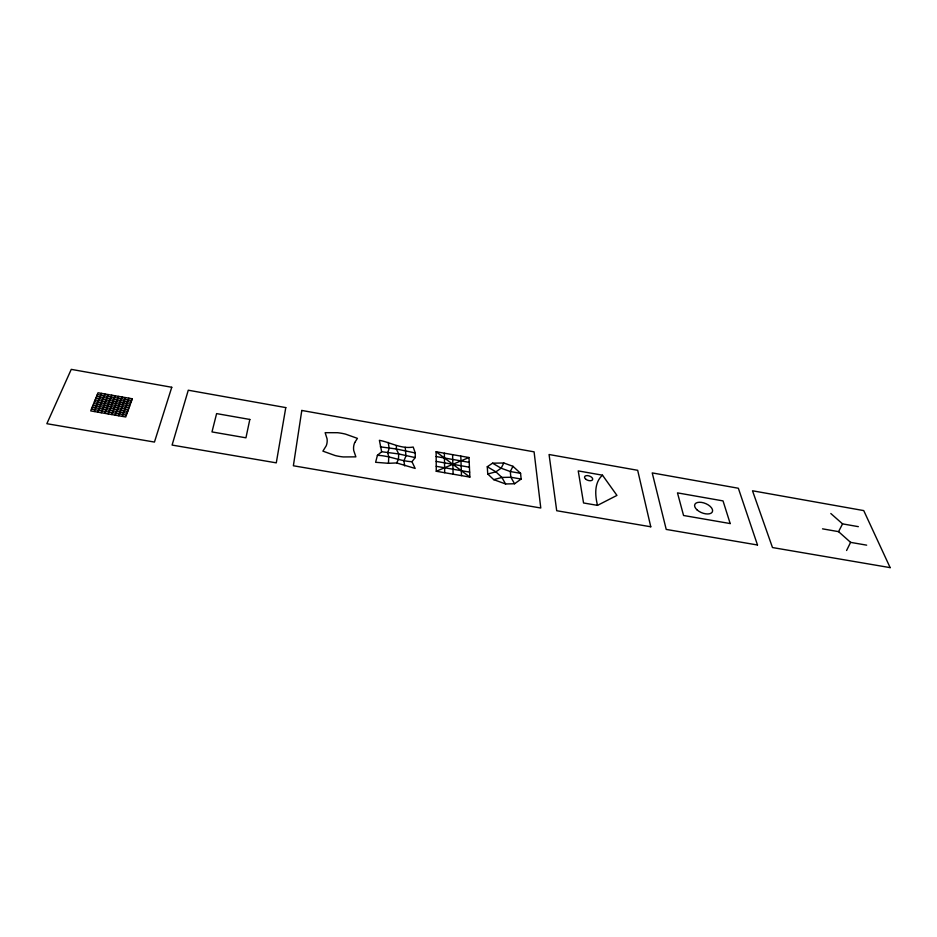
<?xml version="1.0" encoding="UTF-8"?>
<svg xmlns="http://www.w3.org/2000/svg" width="937" height="937" viewBox="0 0 937 937"><rect width="100%" height="100%" fill="white"/><g stroke="black" fill="none" stroke-linecap="round" stroke-linejoin="round"><path stroke-width="1.41" d="M411.964 461.707L415.208 457.584L415.278 452.969L413.194 447.043C401.212 449.21 390.741 442.44 379.391 440.308L381.652 451.728L377.412 455.347L375.62 462.292L388.457 463.311L396.656 462.948L415.161 468.43L411.964 461.707C400.181 461.191 389.312 455.581 377.412 455.347M405.229 447.3L405.955 455.979L403.894 460.945L404.714 465.923M396.421 445.754L396.304 448.987L398.67 453.941L398.494 459.2L396.656 462.948M388.457 463.311L388.75 456.846L387.719 452.794L389.148 448.39L388.269 442.451M122.255 416.379L128.884 398.19M118.765 415.77L125.464 397.581M115.274 415.161L122.044 396.983M111.772 414.552L118.624 396.386M108.27 413.955L115.204 395.777M104.768 413.346L111.772 395.18M101.255 412.737L108.341 394.571M97.741 412.128L104.909 393.973M94.227 411.519L101.477 393.364M846.591 550.487L850.597 542.371L866.666 545.158M512.949 466.298L510.314 471.545L510.829 477.249L514.577 483.75L521.148 479.041L520.574 473.337L512.949 466.298L503.825 462.995L492.557 463.183L487.275 466.743L487.744 473.993L493.729 479.65L505.582 483.96L514.577 483.75M503.825 462.995L501.131 468.207L495.896 471.826L487.744 473.993M822.522 528.843L838.556 531.642L842.562 523.877L858.339 526.653M602.491 475.188C594.023 482.696 595.042 495.404 597.513 505.371L616.944 495.404L602.491 475.188L578.234 470.901L583.552 502.97L597.513 505.371M436.267 471.264L468.992 457.525L469.87 477.085L436.267 471.264L436.115 451.751L468.992 457.525M493.729 479.65L501.881 477.437L510.829 477.249L521.148 479.041M436.232 466.31L469.648 472.119M92.201 407.208L127.081 413.276M91.451 409.059L126.413 415.126M97.319 394.536L131.648 400.567M96.593 396.328L131.004 402.36M436.15 456.542L469.214 462.339M380.328 446.844L396.304 448.987L415.278 452.969M95.879 398.12L130.36 404.163M520.574 473.337L510.314 471.545L501.131 468.207L492.557 463.183M95.141 399.923L129.704 405.967M381.652 451.728L398.67 453.941L415.208 457.584M94.414 401.739L129.06 407.782M436.197 461.402L469.425 467.2M93.677 403.554L128.404 409.61M92.939 405.381L127.748 411.437M487.275 466.743L495.896 471.826L501.881 477.437L505.582 483.96M436.115 451.751L469.87 477.085M830.814 513.511L842.562 523.877M838.556 531.642L850.597 542.371M460.805 456.085L461.496 475.645M452.594 454.644L453.11 474.181M444.361 453.192L444.7 472.728M301.796 410.453L293.375 465.771L540.778 508.006L534.09 451.845L301.796 410.453M285.785 407.595L276.286 462.855L172.092 445.075L188.267 390.214L285.785 407.595M249.828 419.448L245.939 437.813L211.985 431.922L216.611 413.604L249.828 419.448M171.764 387.274L154.453 442.065L46.85 423.7L71.259 369.365L171.764 387.274M132.293 398.787L125.745 416.977L90.713 410.91L98.034 392.767L132.293 398.787M354.76 442.522L354.327 443.599A44.016 24.608 13.5 0 0 353.729 450.545L355.873 456.858L343.329 456.94A33.064 18.307 11.8 0 1 335.059 455.511L322.902 451.142L326.252 445.754A45.175 25.088 10 0 0 327.072 438.832L325.139 432.683L337.496 432.707A33.591 18.904 11.7 0 1 345.542 434.124L357.419 438.364L354.76 442.522M650.77 526.781L556.707 510.724L549.07 454.515L637.675 470.304L650.77 526.781M757.494 544.994L666.219 529.417L652.222 472.904L738.356 488.247L757.494 544.994M890.15 567.635L772.486 547.548L752.505 490.777L863.738 510.595L890.15 567.635M730.192 523.56L683.565 515.491L677.474 492.874L723.024 500.897L730.192 523.56M585.766 479.205A4.263 2.296 19.1 0 0 592.582 479.709A4.263 2.296 19.1 0 0 587.499 475.609A4.263 2.296 19.1 0 0 585.766 479.205M697.069 509.892A9.522 4.99 22.3 0 0 712.249 512.059A9.522 4.99 22.3 0 0 701.473 502.384A9.522 4.99 22.3 0 0 697.069 509.892"/></g></svg>
